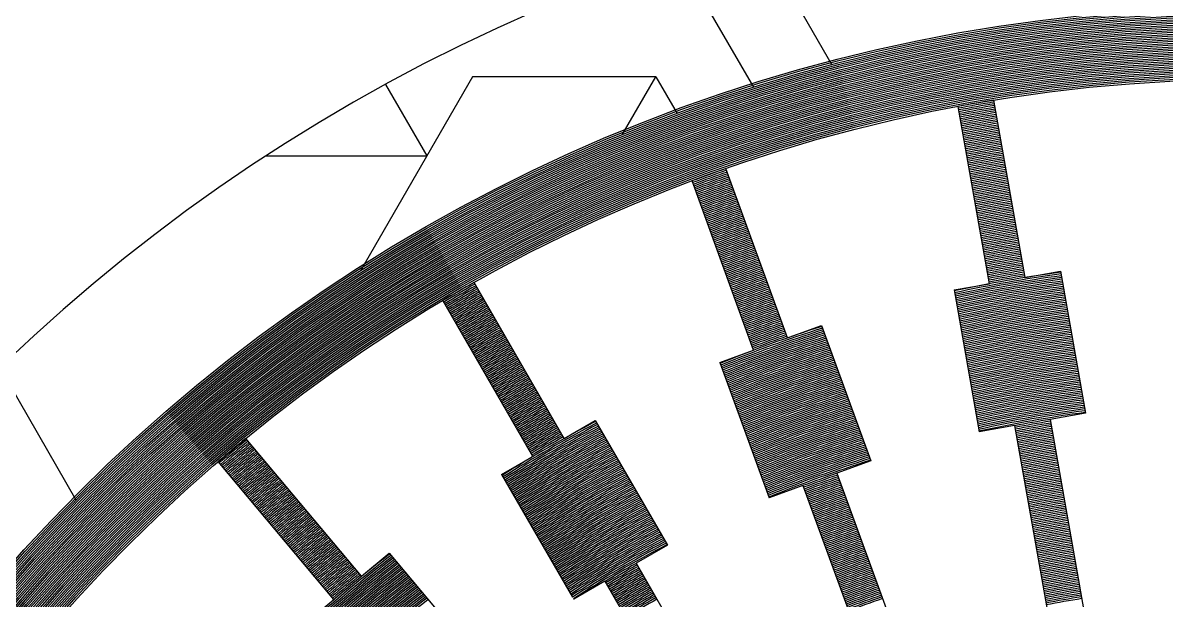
# Model space of a CAD drawing. Header units: millimetres. Extents: x 0 to 2404, y 0 to 1600.
# Drawn here: x 2145.25 to 2176.97, y 1514.26 to 1530.29 of the extents above; entities that cross this region are included whole.
import ezdxf

# ---------------------------------------------------------------- set-up
doc = ezdxf.new("R2010")
doc.units = ezdxf.units.MM

msp = doc.modelspace()

# ---------------------------------------------------------------- linework, layer by layer
at = {"linetype": 'Continuous'}
for p, q in [((2164.08, 1530.994), (2165.519, 1528.501)), ((2166.62, 1530.994), (2167.697, 1529.13)), ((2157.73, 1528.795), (2154.62, 1523.409)), ((2155.313, 1528.582), (2156.46, 1526.595)), ((2162.81, 1528.795), (2157.73, 1528.795)), ((2161.878, 1527.181), (2162.81, 1528.795)), ((2162.81, 1528.795), (2163.399, 1527.775)), ((2151.997, 1526.595), (2156.46, 1526.595)), ((2146.735, 1517.043), (2144.617, 1520.712))]:
    msp.add_line(p, q, dxfattribs=at)
for p, q in [((2172.069, 1523.05), (2171.201, 1527.971)), ((2173.053, 1523.224), (2172.186, 1528.145)), ((2166.464, 1521.548), (2164.755, 1526.244)), ((2165.525, 1521.206), (2163.816, 1525.902)), ((2173.053, 1523.224), (2174.038, 1523.397)), ((2174.038, 1523.397), (2174.733, 1519.458)), ((2160.266, 1518.754), (2157.768, 1523.082)), ((2171.084, 1522.876), (2172.069, 1523.05)), ((2171.084, 1522.876), (2171.778, 1518.937)), ((2159.4, 1518.254), (2156.902, 1522.582)), ((2166.464, 1521.548), (2167.404, 1521.89)), ((2167.404, 1521.89), (2168.772, 1518.132)), ((2164.585, 1520.864), (2165.525, 1521.206)), ((2164.585, 1520.864), (2165.953, 1517.106)), ((2174.733, 1519.458), (2173.748, 1519.284)), ((2160.266, 1518.754), (2161.132, 1519.254)), ((2161.132, 1519.254), (2163.132, 1515.79)), ((2172.763, 1519.111), (2171.778, 1518.937)), ((2172.763, 1519.111), (2173.719, 1513.69)), ((2173.748, 1519.284), (2174.704, 1513.864)), ((2154.648, 1514.927), (2151.436, 1518.755)), ((2158.534, 1517.754), (2159.4, 1518.254)), ((2168.772, 1518.132), (2167.832, 1517.79)), ((2153.882, 1514.284), (2150.669, 1518.112)), ((2158.534, 1517.754), (2160.5, 1514.349)), ((2167.832, 1517.79), (2169.715, 1512.617)), ((2166.893, 1517.448), (2165.953, 1517.106)), ((2166.893, 1517.448), (2168.775, 1512.275)), ((2163.132, 1515.79), (2162.266, 1515.29)), ((2154.648, 1514.927), (2155.414, 1515.569)), ((2155.414, 1515.569), (2157.985, 1512.505)), ((2162.266, 1515.29), (2165.769, 1509.224)), ((2161.4, 1514.79), (2160.534, 1514.29)), ((2161.4, 1514.79), (2164.903, 1508.724)), ((2153.116, 1513.641), (2153.882, 1514.284)), ((2160.525, 1514.306), (2160.534, 1514.29))]:
    msp.add_line(p, q)
for radius in [46, 45.95, 45.9, 45.85, 45.8, 45.75, 45.7, 45.65, 45.6, 45.55, 45.5, 45.45, 45.4, 45.35, 45.3, 45.25, 45.2, 45.15, 45.1, 45.05, 45, 44.95, 44.9, 44.85, 44.8, 44.75, 44.7, 44.65, 44.6, 44.55, 44.5, 44.45, 44.4, 44.35, 44.3, 44.25, 44.2, 44.15, 44.1, 44.05, 44]:
    msp.add_circle((2179.333, 1484.729), radius)
for radius, start, end in [(50, 108.2151, 71.6513), (44, 99.3467, 100.6533), (43.95, 99.3467, 100.6533), (43.9, 99.3467, 100.6533), (43.85, 99.3467, 100.6533), (43.8, 99.3459, 100.6541), (43.75, 99.3452, 100.6548), (43.7, 99.3437, 100.6563), (43.65, 99.3437, 100.6563), (43.6, 99.3429, 100.6571), (43.55, 99.3422, 100.6578), (43.5, 99.3414, 100.6586), (43.45, 99.3407, 100.6593), (43.4, 99.3399, 100.6601), (43.35, 99.3391, 100.6609), (43.3, 99.3384, 100.6616), (43.25, 99.3376, 100.6624), (43.2, 99.3368, 100.6632), (43.15, 99.3361, 100.6639), (43.1, 99.3353, 100.6647), (43.05, 99.3345, 100.6655), (43, 99.3338, 100.6662), (42.95, 99.333, 100.667), (42.9, 99.3322, 100.6678), (42.85, 99.3314, 100.6686), (42.8, 99.3306, 100.6694), (42.75, 99.3299, 100.6701), (42.7, 99.3291, 100.6709), (42.65, 99.3283, 100.6717), (42.6, 99.3275, 100.6725), (42.55, 99.3267, 100.6733), (42.5, 99.3259, 100.6741), (42.45, 99.3251, 100.6749), (42.4, 99.3243, 100.6757), (42.35, 99.3235, 100.6765), (42.3, 99.3227, 100.6773), (42.25, 99.3219, 100.6781), (42.2, 99.3211, 100.6789), (44, 109.3467, 110.6533), (43.95, 109.3467, 110.6533), (43.9, 109.3467, 110.6533), (43.85, 109.3467, 110.6533), (43.8, 109.3459, 110.6541), (42.15, 99.3203, 100.6797), (42.1, 99.3195, 100.6805), (42.05, 99.3187, 100.6813), (42, 99.3179, 100.6821), (41.95, 99.3171, 100.6829), (41.9, 99.3163, 100.6837), (43.75, 109.3452, 110.6548), (43.7, 109.3437, 110.6563), (43.65, 109.3437, 110.6563), (43.6, 109.3429, 110.6571), (43.55, 109.3422, 110.6578), (43.5, 109.3414, 110.6586), (43.45, 109.3407, 110.6593), (41.85, 99.3154, 100.6846), (41.8, 99.3146, 100.6854), (41.75, 99.3138, 100.6862), (41.7, 99.313, 100.687), (41.65, 99.3122, 100.6878), (41.6, 99.3113, 100.6887), (41.55, 99.3105, 100.6895), (43.4, 109.3399, 110.6601), (43.35, 109.3391, 110.6609), (43.3, 109.3384, 110.6616), (43.25, 109.3376, 110.6624), (43.2, 109.3368, 110.6632), (43.15, 109.3361, 110.6639), (41.5, 99.3097, 100.6903), (41.45, 99.3088, 100.6912), (41.4, 99.308, 100.692), (41.35, 99.3072, 100.6928), (41.3, 99.3063, 100.6937), (41.25, 99.3055, 100.6945), (43.1, 109.3353, 110.6647), (43.05, 109.3345, 110.6655), (43, 109.3338, 110.6662), (42.95, 109.333, 110.667), (42.9, 109.3322, 110.6678), (42.85, 109.3314, 110.6686), (42.8, 109.3306, 110.6694), (41.2, 99.3046, 100.6954), (41.15, 99.3038, 100.6962), (41.1, 99.303, 100.697), (41.05, 99.3021, 100.6979), (41, 99.3013, 100.6987), (40.95, 99.3004, 100.6996), (40.9, 99.2995, 100.7005), (42.75, 109.3299, 110.6701), (42.7, 109.3291, 110.6709), (42.65, 109.3283, 110.6717), (42.6, 109.3275, 110.6725), (42.55, 109.3267, 110.6733), (42.5, 109.3259, 110.6741), (42.45, 109.3251, 110.6749), (40.85, 99.2987, 100.7013), (40.8, 99.2978, 100.7022), (40.75, 99.297, 100.703), (40.7, 99.2961, 100.7039), (40.65, 99.2952, 100.7048), (40.6, 99.2944, 100.7056), (42.4, 109.3243, 110.6757), (42.35, 109.3235, 110.6765), (42.3, 109.3227, 110.6773), (42.25, 109.3219, 110.6781), (42.2, 109.3211, 110.6789), (42.15, 109.3203, 110.6797), (42.1, 109.3195, 110.6805), (40.55, 99.2935, 100.7065), (40.5, 99.2926, 100.7074), (40.45, 99.2918, 100.7082), (40.4, 99.2909, 100.7091), (40.35, 99.29, 100.71), (40.3, 99.2891, 100.7109), (42.05, 109.3187, 110.6813), (42, 109.3179, 110.6821), (41.95, 109.3171, 110.6829), (41.9, 109.3163, 110.6837), (41.85, 109.3154, 110.6846), (41.8, 109.3146, 110.6854), (40.25, 99.2882, 100.7118), (40.2, 99.2873, 100.7127), (40.15, 99.2865, 100.7135), (40.1, 99.2856, 100.7144), (40.05, 99.2847, 100.7153), (40, 99.2838, 100.7162), (39.95, 99.2829, 100.7171), (41.75, 109.3138, 110.6862), (41.7, 109.313, 110.687), (41.65, 109.3122, 110.6878), (41.6, 109.3113, 110.6887), (41.55, 109.3105, 110.6895), (41.5, 109.3097, 110.6903), (41.45, 109.3088, 110.6912), (39.9, 99.282, 100.718), (39.85, 99.2811, 100.7189), (39.8, 99.2802, 100.7198), (39.75, 99.2793, 100.7207), (39.7, 99.2784, 100.7216), (39.65, 99.2775, 100.7225), (41.4, 109.308, 110.692), (41.35, 109.3072, 110.6928), (41.3, 109.3063, 110.6937), (41.25, 109.3055, 110.6945), (41.2, 109.3046, 110.6954), (41.15, 109.3038, 110.6962), (41.1, 109.303, 110.697), (39.6, 99.2765, 100.7235), (39.55, 99.2756, 100.7244), (39.5, 99.2747, 100.7253), (39.45, 99.2738, 100.7262), (39.4, 99.2729, 100.7271), (39.35, 99.272, 100.728), (39.3, 99.271, 100.729), (41.05, 109.3021, 110.6979), (41, 109.3013, 110.6987), (40.95, 109.3004, 110.6996), (40.9, 109.2995, 110.7005), (40.85, 109.2987, 110.7013), (40.8, 109.2978, 110.7022), (40.75, 109.297, 110.703), (39, 97.7958, 102.2042), (38.95, 97.7929, 102.2071), (38.9, 97.7901, 102.2099), (38.85, 97.7873, 102.2127), (39.25, 99.2701, 100.7299), (39.2, 99.2692, 100.7308), (39.15, 99.2682, 100.7318), (39.1, 99.2673, 100.7327), (39.05, 99.2664, 100.7336), (44, 119.3474, 120.6518), (43.95, 119.3474, 120.6518), (43.9, 119.3474, 120.6526), (43.85, 119.3452, 120.6548), (43.8, 119.3452, 120.6548), (40.7, 109.2961, 110.7039), (40.65, 109.2952, 110.7048), (40.6, 109.2944, 110.7056), (40.55, 109.2935, 110.7065), (40.5, 109.2926, 110.7074), (40.45, 109.2918, 110.7082), (38.8, 97.7844, 102.2156), (38.75, 97.7815, 102.2185), (38.7, 97.7787, 102.2213), (38.65, 97.7758, 102.2242), (38.6, 97.7729, 102.2271), (38.55, 97.77, 102.23), (38.5, 97.7671, 102.2329), (43.75, 119.3452, 120.6548), (43.7, 119.3444, 120.6556), (43.65, 119.3414, 120.6586), (43.6, 119.3414, 120.6586), (43.55, 119.3414, 120.6586), (43.5, 119.3414, 120.6586), (43.45, 119.3376, 120.6624), (43.4, 119.3376, 120.6624), (40.4, 109.2909, 110.7091), (40.35, 109.29, 110.71), (40.3, 109.2891, 110.7109), (40.25, 109.2882, 110.7118), (40.2, 109.2873, 110.7127), (40.15, 109.2865, 110.7135), (40.1, 109.2856, 110.7144), (38.45, 97.7642, 102.2358), (38.4, 97.7613, 102.2387), (38.35, 97.7584, 102.2416), (38.3, 97.7555, 102.2445), (38.25, 97.7525, 102.2475), (38.2, 97.7496, 102.2504), (43.35, 119.3376, 120.6624), (43.3, 119.3376, 120.6624), (43.25, 119.3376, 120.6624), (43.2, 119.3368, 120.6632), (43.15, 119.3361, 120.6639), (43.1, 119.3353, 120.6647), (43.05, 119.3345, 120.6655), (40.05, 109.2847, 110.7153), (40, 109.2838, 110.7162), (39.95, 109.2829, 110.7171), (39.9, 109.282, 110.718), (39.85, 109.2811, 110.7189), (39.8, 109.2802, 110.7198), (39.75, 109.2793, 110.7207), (38.15, 97.7466, 102.2534), (38.1, 97.7437, 102.2563), (38.05, 97.7407, 102.2593), (38, 97.7377, 102.2623), (37.95, 97.7348, 102.2652), (37.9, 97.7318, 102.2682), (37.85, 97.7288, 102.2712), (43, 119.3338, 120.6662), (42.95, 119.333, 120.667), (42.9, 119.3322, 120.6678), (42.85, 119.3314, 120.6686), (42.8, 119.3306, 120.6694), (42.75, 119.3299, 120.6701), (42.7, 119.3291, 120.6709), (39.7, 109.2784, 110.7216), (39.65, 109.2775, 110.7225), (39.6, 109.2765, 110.7235), (39.55, 109.2756, 110.7244), (39.5, 109.2747, 110.7253), (39.45, 109.2738, 110.7262), (39.4, 109.2729, 110.7271), (37.8, 97.7258, 102.2742), (37.75, 97.7227, 102.2773), (37.7, 97.7197, 102.2803), (37.65, 97.7167, 102.2833), (37.6, 97.7137, 102.2863), (37.55, 97.7106, 102.2894), (42.65, 119.3283, 120.6717), (42.6, 119.3275, 120.6725), (42.55, 119.3267, 120.6733), (42.5, 119.3259, 120.6741), (42.45, 119.3251, 120.6749), (42.4, 119.3243, 120.6757), (42.35, 119.3235, 120.6765), (42.3, 119.3227, 120.6773), (39, 107.7958, 112.2042), (38.95, 107.7929, 112.2071), (38.9, 107.7901, 112.2099), (38.85, 107.7873, 112.2127), (38.8, 107.7844, 112.2156), (38.75, 107.7815, 112.2185), (39.35, 109.272, 110.728), (39.3, 109.271, 110.729), (39.25, 109.2701, 110.7299), (39.2, 109.2692, 110.7308), (39.15, 109.2682, 110.7318), (39.1, 109.2673, 110.7327), (37.5, 97.7076, 102.2924), (37.45, 97.7045, 102.2955), (37.4, 97.7014, 102.2986), (37.35, 97.6983, 102.3017), (37.3, 97.6953, 102.3047), (37.25, 97.6922, 102.3078), (42.25, 119.3219, 120.6781), (42.2, 119.3211, 120.6789), (42.15, 119.3203, 120.6797), (42.1, 119.3195, 120.6805), (42.05, 119.3187, 120.6813), (42, 119.3179, 120.6821), (41.95, 119.3171, 120.6829), (38.7, 107.7787, 112.2213), (38.65, 107.7758, 112.2242), (38.6, 107.7729, 112.2271), (38.55, 107.77, 112.23), (38.5, 107.7671, 112.2329), (38.45, 107.7642, 112.2358), (38.4, 107.7613, 112.2387), (39.05, 109.2664, 110.7336), (37.2, 97.6891, 102.3109), (37.15, 97.6859, 102.3141), (37.1, 97.6828, 102.3172), (37.05, 97.6797, 102.3203), (37, 97.6766, 102.3234), (36.95, 97.6734, 102.3266), (36.9, 97.6703, 102.3297), (41.9, 119.3163, 120.6837), (41.85, 119.3154, 120.6846), (41.8, 119.3146, 120.6854), (41.75, 119.3138, 120.6862), (41.7, 119.313, 120.687), (41.65, 119.3122, 120.6878), (41.6, 119.3113, 120.6887), (38.35, 107.7584, 112.2416), (38.3, 107.7555, 112.2445), (38.25, 107.7525, 112.2475), (38.2, 107.7496, 112.2504), (38.15, 107.7466, 112.2534), (38.1, 107.7437, 112.2563), (38.05, 107.7407, 112.2593), (36.85, 97.6671, 102.3329), (36.8, 97.6639, 102.3361), (36.75, 97.6607, 102.3393), (36.7, 97.6576, 102.3424), (36.65, 97.6544, 102.3456), (36.6, 97.6512, 102.3488), (41.55, 119.3105, 120.6895), (41.5, 119.3097, 120.6903), (41.45, 119.3088, 120.6912), (41.4, 119.308, 120.692), (41.35, 119.3072, 120.6928), (41.3, 119.3063, 120.6937), (41.25, 119.3055, 120.6945), (41.2, 119.3046, 120.6954), (38, 107.7377, 112.2623), (37.95, 107.7348, 112.2652), (37.9, 107.7318, 112.2682), (37.85, 107.7288, 112.2712), (37.8, 107.7258, 112.2742), (37.75, 107.7227, 112.2773), (36.55, 97.6479, 102.3521), (36.5, 97.6447, 102.3553), (36.45, 97.6415, 102.3585), (36.4, 97.6382, 102.3618), (36.35, 97.635, 102.365), (36.3, 97.6317, 102.3683), (36.25, 97.6285, 102.3715), (41.15, 119.3038, 120.6962), (41.1, 119.303, 120.697), (41.05, 119.3021, 120.6979), (41, 119.3013, 120.6987), (40.95, 119.3004, 120.6996), (40.9, 119.2995, 120.7005), (40.85, 119.2987, 120.7013), (37.7, 107.7197, 112.2803), (37.65, 107.7167, 112.2833), (37.6, 107.7137, 112.2863), (37.55, 107.7106, 112.2894), (37.5, 107.7076, 112.2924), (37.45, 107.7045, 112.2955), (37.4, 107.7014, 112.2986), (36.2, 97.6252, 102.3748), (36.15, 97.6219, 102.3781), (36.1, 97.6186, 102.3814), (36.05, 97.6153, 102.3847), (36, 97.612, 102.388), (35.95, 97.6087, 102.3913), (40.8, 119.2978, 120.7022), (40.75, 119.297, 120.703), (40.7, 119.2961, 120.7039), (40.65, 119.2952, 120.7048), (40.6, 119.2944, 120.7056), (40.55, 119.2935, 120.7065), (40.5, 119.2926, 120.7074), (37.35, 107.6983, 112.3017), (37.3, 107.6953, 112.3047), (37.25, 107.6922, 112.3078), (37.2, 107.6891, 112.3109), (37.15, 107.6859, 112.3141), (37.1, 107.6828, 112.3172), (37.05, 107.6797, 112.3203), (35.9, 97.6053, 102.3947), (35.85, 97.602, 102.398), (35.8, 97.5986, 102.4014), (35.75, 97.5953, 102.4047), (35.7, 97.5919, 102.4081), (35.65, 97.5885, 102.4115), (35.6, 97.5851, 102.4149), (40.45, 119.2918, 120.7082), (40.4, 119.2909, 120.7091), (40.35, 119.29, 120.71), (40.3, 119.2891, 120.7109), (40.25, 119.2882, 120.7118), (40.2, 119.2873, 120.7127), (40.15, 119.2865, 120.7135), (40.1, 119.2856, 120.7144), (37, 107.6766, 112.3234), (36.95, 107.6734, 112.3266), (36.9, 107.6703, 112.3297), (36.85, 107.6671, 112.3329), (36.8, 107.6639, 112.3361), (36.75, 107.6607, 112.3393), (36.7, 107.6576, 112.3424), (35.55, 97.5817, 102.4183), (35.5, 97.5783, 102.4217), (35.45, 97.5749, 102.4251), (35.4, 97.5715, 102.4285), (35.35, 97.568, 102.432), (35.3, 97.5646, 102.4354), (40.05, 119.2847, 120.7153), (40, 119.2838, 120.7162), (39.95, 119.2829, 120.7171), (39.9, 119.282, 120.718), (39.85, 119.2811, 120.7189), (39.8, 119.2802, 120.7198), (39.75, 119.2793, 120.7207), (36.65, 107.6544, 112.3456), (36.6, 107.6512, 112.3488), (36.55, 107.6479, 112.3521), (36.5, 107.6447, 112.3553), (36.45, 107.6415, 112.3585), (36.4, 107.6382, 112.3618), (35.25, 97.5611, 102.4389), (35.2, 97.5577, 102.4423), (35.15, 97.5542, 102.4458), (35.1, 97.5507, 102.4493), (35.05, 97.5472, 102.4528), (39, 117.7958, 122.2042), (38.95, 117.7929, 122.2071), (38.9, 117.7901, 122.2099), (38.85, 117.7873, 122.2127), (39.7, 119.2784, 120.7216), (39.65, 119.2775, 120.7225), (39.6, 119.2765, 120.7235), (39.55, 119.2756, 120.7244), (39.5, 119.2747, 120.7253), (39.45, 119.2738, 120.7262), (39.4, 119.2729, 120.7271), (36.35, 107.635, 112.365), (36.3, 107.6317, 112.3683), (36.25, 107.6285, 112.3715), (36.2, 107.6252, 112.3748), (36.15, 107.6219, 112.3781), (36.1, 107.6186, 112.3814), (36.05, 107.6153, 112.3847), (35, 99.1815, 100.8185), (34.95, 99.1803, 100.8197), (34.9, 99.1791, 100.8209), (34.85, 99.1779, 100.8221), (34.8, 99.1768, 100.8232), (44, 129.3467, 130.6533), (38.8, 117.7844, 122.2156), (38.75, 117.7815, 122.2185), (38.7, 117.7787, 122.2213), (38.65, 117.7758, 122.2242), (38.6, 117.7729, 122.2271), (38.55, 117.77, 122.23), (38.5, 117.7671, 122.2329), (38.45, 117.7642, 122.2358), (39.35, 119.272, 120.728), (39.3, 119.271, 120.729), (39.25, 119.2701, 120.7299), (39.2, 119.2692, 120.7308), (39.15, 119.2682, 120.7318), (39.1, 119.2673, 120.7327), (39.05, 119.2664, 120.7336), (36, 107.612, 112.388), (35.95, 107.6087, 112.3913), (35.9, 107.6053, 112.3947), (35.85, 107.602, 112.398), (35.8, 107.5986, 112.4014), (35.75, 107.5953, 112.4047), (35.7, 107.5919, 112.4081), (34.75, 99.1756, 100.8244), (34.7, 99.1744, 100.8256), (34.65, 99.1732, 100.8268), (34.6, 99.172, 100.828), (34.55, 99.1708, 100.8292), (34.5, 99.1696, 100.8304), (43.95, 129.3467, 130.6533), (43.9, 129.3467, 130.6533), (43.85, 129.3467, 130.6533), (43.8, 129.3459, 130.6541), (43.75, 129.3452, 130.6548), (43.7, 129.3437, 130.6563), (43.65, 129.3437, 130.6563), (43.6, 129.3429, 130.6571), (38.4, 117.7613, 122.2387), (38.35, 117.7584, 122.2416), (38.3, 117.7555, 122.2445), (38.25, 117.7525, 122.2475), (38.2, 117.7496, 122.2504), (38.15, 117.7466, 122.2534), (38.1, 117.7437, 122.2563), (35.65, 107.5885, 112.4115), (35.6, 107.5851, 112.4149), (35.55, 107.5817, 112.4183), (35.5, 107.5783, 112.4217), (35.45, 107.5749, 112.4251), (35.4, 107.5715, 112.4285), (35.35, 107.568, 112.432), (34.45, 99.1684, 100.8316), (34.4, 99.1672, 100.8328), (34.35, 99.166, 100.834), (34.3, 99.1648, 100.8352), (34.25, 99.1635, 100.8365), (34.2, 99.1623, 100.8377), (34.15, 99.1611, 100.8389), (43.55, 129.3422, 130.6578), (43.5, 129.3414, 130.6586), (43.45, 129.3407, 130.6593), (43.4, 129.3399, 130.6601), (43.35, 129.3391, 130.6609), (43.3, 129.3384, 130.6616), (43.25, 129.3376, 130.6624), (43.2, 129.3368, 130.6632), (38.05, 117.7407, 122.2593), (38, 117.7377, 122.2623), (37.95, 117.7348, 122.2652), (37.9, 117.7318, 122.2682), (37.85, 117.7288, 122.2712), (37.8, 117.7258, 122.2742), (37.75, 117.7227, 122.2773), (35.3, 107.5646, 112.4354), (35.25, 107.5611, 112.4389), (35.2, 107.5577, 112.4423), (35.15, 107.5542, 112.4458), (35.1, 107.5507, 112.4493), (35.05, 107.5472, 112.4528), (34.1, 99.1599, 100.8401), (34.05, 99.1586, 100.8414), (34, 99.1574, 100.8426), (33.95, 99.1561, 100.8439), (33.9, 99.1549, 100.8451), (33.85, 99.1537, 100.8463), (43.15, 129.3361, 130.6639), (43.1, 129.3353, 130.6647), (43.05, 129.3345, 130.6655), (43, 129.3338, 130.6662), (42.95, 129.333, 130.667), (42.9, 129.3322, 130.6678), (42.85, 129.3314, 130.6686), (42.8, 129.3306, 130.6694), (42.75, 129.3299, 130.6701), (37.7, 117.7197, 122.2803), (37.65, 117.7167, 122.2833), (37.6, 117.7137, 122.2863), (37.55, 117.7106, 122.2894), (37.5, 117.7076, 122.2924), (37.45, 117.7045, 122.2955), (37.4, 117.7014, 122.2986), (37.35, 117.6983, 122.3017), (33.8, 99.1524, 100.8476), (33.75, 99.1511, 100.8489), (33.7, 99.1499, 100.8501), (33.65, 99.1486, 100.8514), (33.6, 99.1474, 100.8526), (33.55, 99.1461, 100.8539), (33.5, 99.1448, 100.8552), (42.7, 129.3291, 130.6709), (42.65, 129.3283, 130.6717), (42.6, 129.3275, 130.6725), (42.55, 129.3267, 130.6733), (42.5, 129.3259, 130.6741), (42.45, 129.3251, 130.6749), (42.4, 129.3243, 130.6757), (42.35, 129.3235, 130.6765), (37.3, 117.6953, 122.3047), (37.25, 117.6922, 122.3078), (37.2, 117.6891, 122.3109), (37.15, 117.6859, 122.3141), (37.1, 117.6828, 122.3172), (37.05, 117.6797, 122.3203), (37, 117.6766, 122.3234), (35, 109.1803, 110.8197), (34.95, 109.1803, 110.8197), (34.9, 109.1791, 110.8209), (34.85, 109.1779, 110.8221), (34.8, 109.1768, 110.8232), (34.75, 109.1756, 110.8244), (34.7, 109.1744, 110.8256), (33.45, 99.1435, 100.8565), (33.4, 99.1422, 100.8578), (33.35, 99.141, 100.859), (33.3, 99.1397, 100.8603), (33.25, 99.1384, 100.8616), (33.2, 99.1371, 100.8629), (42.3, 129.3227, 130.6773), (42.25, 129.3219, 130.6781), (42.2, 129.3211, 130.6789), (42.15, 129.3203, 130.6797), (42.1, 129.3195, 130.6805), (42.05, 129.3187, 130.6813), (42, 129.3179, 130.6821), (41.95, 129.3171, 130.6829), (36.95, 117.6734, 122.3266), (36.9, 117.6703, 122.3297), (36.85, 117.6671, 122.3329), (36.8, 117.6639, 122.3361), (36.75, 117.6607, 122.3393), (36.7, 117.6576, 122.3424), (36.65, 117.6544, 122.3456), (34.65, 109.1732, 110.8268), (34.6, 109.172, 110.828), (34.55, 109.1708, 110.8292), (34.5, 109.1696, 110.8304), (34.45, 109.1684, 110.8316), (34.4, 109.1672, 110.8328), (34.35, 109.166, 110.834), (33.15, 99.1358, 100.8642), (33.1, 99.1345, 100.8655), (33.05, 99.1332, 100.8668), (33, 99.1318, 100.8682), (32.95, 99.1305, 100.8695), (32.9, 99.1292, 100.8708), (32.85, 99.1279, 100.8721), (41.9, 129.3163, 130.6837), (41.85, 129.3154, 130.6846), (41.8, 129.3146, 130.6854), (41.75, 129.3138, 130.6862), (41.7, 129.313, 130.687), (41.65, 129.3122, 130.6878), (41.6, 129.3113, 130.6887), (41.55, 129.3105, 130.6895), (36.6, 117.6512, 122.3488), (36.55, 117.6479, 122.3521), (36.5, 117.6447, 122.3553), (36.45, 117.6415, 122.3585), (36.4, 117.6382, 122.3618), (36.35, 117.635, 122.365), (36.3, 117.6317, 122.3683), (36.25, 117.6285, 122.3715), (34.3, 109.1648, 110.8352), (34.25, 109.1635, 110.8365), (34.2, 109.1623, 110.8377), (34.15, 109.1611, 110.8389), (34.1, 109.1599, 110.8401), (34.05, 109.1586, 110.8414), (34, 109.1574, 110.8426), (32.8, 99.1266, 100.8734), (32.75, 99.1252, 100.8748), (32.7, 99.1239, 100.8761), (32.65, 99.1225, 100.8775), (32.6, 99.1212, 100.8788), (32.55, 99.1198, 100.8802), (41.5, 129.3097, 130.6903), (41.45, 129.3088, 130.6912), (41.4, 129.308, 130.692), (41.35, 129.3072, 130.6928), (41.3, 129.3063, 130.6937), (41.25, 129.3055, 130.6945), (41.2, 129.3046, 130.6954), (41.15, 129.3038, 130.6962), (41.1, 129.303, 130.697), (36.2, 117.6252, 122.3748), (36.15, 117.6219, 122.3781), (36.1, 117.6186, 122.3814), (36.05, 117.6153, 122.3847), (36, 117.612, 122.388), (35.95, 117.6087, 122.3913), (35.9, 117.6053, 122.3947), (33.95, 109.1561, 110.8439), (33.9, 109.1549, 110.8451), (33.85, 109.1537, 110.8463), (33.8, 109.1524, 110.8476), (33.75, 109.1511, 110.8489), (33.7, 109.1499, 110.8501), (32.5, 99.1185, 100.8815), (32.45, 99.1171, 100.8829), (32.4, 99.1158, 100.8842), (32.35, 99.1144, 100.8856), (32.3, 99.113, 100.887), (32.25, 99.1117, 100.8883), (41.05, 129.3021, 130.6979), (41, 129.3013, 130.6987), (40.95, 129.3004, 130.6996), (40.9, 129.2995, 130.7005), (40.85, 129.2987, 130.7013), (40.8, 129.2978, 130.7022), (40.75, 129.297, 130.703), (40.7, 129.2961, 130.7039), (35.85, 117.602, 122.398), (35.8, 117.5986, 122.4014), (35.75, 117.5953, 122.4047), (35.7, 117.5919, 122.4081), (35.65, 117.5885, 122.4115), (35.6, 117.5851, 122.4149), (35.55, 117.5817, 122.4183), (33.65, 109.1486, 110.8514), (33.6, 109.1474, 110.8526), (33.55, 109.1461, 110.8539), (33.5, 109.1448, 110.8552), (33.45, 109.1435, 110.8565), (33.4, 109.1422, 110.8578), (33.35, 109.141, 110.859), (32.2, 99.1103, 100.8897), (32.15, 99.1089, 100.8911), (32.1, 99.1075, 100.8925), (32.05, 99.1061, 100.8939), (32, 99.1047, 100.8953), (31.95, 99.1033, 100.8967), (31.9, 99.1019, 100.8981), (40.65, 129.2952, 130.7048), (40.6, 129.2944, 130.7056), (40.55, 129.2935, 130.7065), (40.5, 129.2926, 130.7074), (40.45, 129.2918, 130.7082), (40.4, 129.2909, 130.7091), (40.35, 129.29, 130.71), (40.3, 129.2891, 130.7109), (35.5, 117.5783, 122.4217), (35.45, 117.5749, 122.4251), (35.4, 117.5715, 122.4285), (35.35, 117.568, 122.432), (35.3, 117.5646, 122.4354), (35.25, 117.5611, 122.4389), (35.2, 117.5577, 122.4423), (33.3, 109.1397, 110.8603), (33.25, 109.1384, 110.8616), (33.2, 109.1371, 110.8629), (33.15, 109.1358, 110.8642), (33.1, 109.1345, 110.8655), (33.05, 109.1332, 110.8668), (33, 109.1318, 110.8682), (31.85, 99.1005, 100.8995), (31.8, 99.0991, 100.9009), (31.75, 99.0977, 100.9023), (31.7, 99.0962, 100.9038), (31.65, 99.0948, 100.9052), (31.6, 99.0934, 100.9066), (40.25, 129.2882, 130.7118), (40.2, 129.2873, 130.7127), (40.15, 129.2865, 130.7135), (40.1, 129.2856, 130.7144), (40.05, 129.2847, 130.7153), (40, 129.2838, 130.7162), (39.95, 129.2829, 130.7171), (39.9, 129.282, 130.718), (35.15, 117.5542, 122.4458), (35.1, 117.5507, 122.4493), (35.05, 117.5472, 122.4528), (32.95, 109.1305, 110.8695), (32.9, 109.1292, 110.8708), (32.85, 109.1279, 110.8721), (32.8, 109.1266, 110.8734), (32.75, 109.1252, 110.8748), (32.7, 109.1239, 110.8761), (32.65, 109.1225, 110.8775), (31.55, 99.0919, 100.9081), (31.5, 99.0905, 100.9095), (31.45, 99.0891, 100.9109), (31.4, 99.0876, 100.9124), (31.35, 99.0862, 100.9138), (31.3, 99.0847, 100.9153), (31.25, 99.0832, 100.9168), (39, 127.7958, 132.2042), (38.95, 127.7929, 132.2071), (38.9, 127.7901, 132.2099), (38.85, 127.7873, 132.2127), (38.8, 127.7844, 132.2156), (38.75, 127.7815, 132.2185), (38.7, 127.7787, 132.2213), (39.85, 129.2811, 130.7189), (38.65, 127.7758, 132.2242), (39.8, 129.2802, 130.7198), (39.75, 129.2793, 130.7207), (39.7, 129.2784, 130.7216), (39.65, 129.2775, 130.7225), (39.6, 129.2765, 130.7235), (39.55, 129.2756, 130.7244), (39.5, 129.2747, 130.7253), (39.45, 129.2738, 130.7262), (35, 119.1815, 120.8185), (32.6, 109.1212, 110.8788), (32.55, 109.1198, 110.8802), (32.5, 109.1185, 110.8815), (32.45, 109.1171, 110.8829), (32.4, 109.1158, 110.8842), (32.35, 109.1144, 110.8856), (31.2, 99.0818, 100.9182), (31.15, 99.0803, 100.9197), (31.1, 99.0788, 100.9212), (31.05, 99.0773, 100.9227), (31, 99.0758, 100.9242), (30.95, 99.0743, 100.9257), (38.6, 127.7729, 132.2271), (38.55, 127.77, 132.23), (38.5, 127.7671, 132.2329), (38.45, 127.7642, 132.2358), (38.4, 127.7613, 132.2387), (38.35, 127.7584, 132.2416), (38.3, 127.7555, 132.2445), (38.25, 127.7525, 132.2475), (39.4, 129.2729, 130.7271), (39.35, 129.272, 130.728), (39.3, 129.271, 130.729), (39.25, 129.2701, 130.7299), (39.2, 129.2692, 130.7308), (39.15, 129.2682, 130.7318), (39.1, 129.2673, 130.7327), (39.05, 129.2664, 130.7336), (34.95, 119.1803, 120.8197), (34.9, 119.1791, 120.8209), (34.85, 119.1779, 120.8221), (34.8, 119.1768, 120.8232), (34.75, 119.1756, 120.8244), (34.7, 119.1744, 120.8256), (34.65, 119.1732, 120.8268), (32.3, 109.113, 110.887), (32.25, 109.1117, 110.8883), (32.2, 109.1103, 110.8897), (32.15, 109.1089, 110.8911), (32.1, 109.1075, 110.8925), (32.05, 109.1061, 110.8939), (32, 109.1047, 110.8953), (30.9, 99.0728, 100.9272), (30.85, 99.0713, 100.9287), (30.8, 99.0698, 100.9302), (30.75, 99.0683, 100.9317), (30.7, 99.0668, 100.9332), (30.65, 99.0653, 100.9347), (30.6, 99.0638, 100.9362), (38.2, 127.7496, 132.2504), (38.15, 127.7466, 132.2534), (38.1, 127.7437, 132.2563), (38.05, 127.7407, 132.2593), (38, 127.7377, 132.2623), (37.95, 127.7348, 132.2652), (37.9, 127.7318, 132.2682), (37.85, 127.7288, 132.2712), (37.8, 127.7258, 132.2742), (34.6, 119.172, 120.828), (34.55, 119.1708, 120.8292), (34.5, 119.1696, 120.8304), (34.45, 119.1684, 120.8316), (34.4, 119.1672, 120.8328), (34.35, 119.166, 120.834), (34.3, 119.1648, 120.8352), (34.25, 119.1635, 120.8365), (31.95, 109.1033, 110.8967), (31.9, 109.1019, 110.8981), (31.85, 109.1005, 110.8995), (31.8, 109.0991, 110.9009), (31.75, 109.0977, 110.9023), (31.7, 109.0962, 110.9038), (31.65, 109.0948, 110.9052), (30.55, 99.0622, 100.9378), (30.5, 99.0607, 100.9393), (30.45, 99.0591, 100.9409), (30.4, 99.0576, 100.9424), (30.35, 99.056, 100.944), (30.3, 99.0545, 100.9455), (37.75, 127.7227, 132.2773), (37.7, 127.7197, 132.2803), (37.65, 127.7167, 132.2833), (37.6, 127.7137, 132.2863), (37.55, 127.7106, 132.2894), (37.5, 127.7076, 132.2924), (37.45, 127.7045, 132.2955), (37.4, 127.7014, 132.2986), (34.2, 119.1623, 120.8377), (34.15, 119.1611, 120.8389), (34.1, 119.1599, 120.8401), (34.05, 119.1586, 120.8414), (34, 119.1574, 120.8426), (33.95, 119.1561, 120.8439), (33.9, 119.1549, 120.8451), (31.6, 109.0934, 110.9066), (31.55, 109.0919, 110.9081), (31.5, 109.0905, 110.9095), (31.45, 109.0891, 110.9109), (31.4, 109.0876, 110.9124), (31.35, 109.0862, 110.9138), (31.3, 109.0847, 110.9153), (30.25, 99.0529, 100.9471), (30.2, 99.0514, 100.9486), (30.15, 99.0498, 100.9502), (30.1, 99.0482, 100.9518), (30.05, 99.0466, 100.9534), (30, 99.045, 100.955), (37.35, 127.6983, 132.3017), (33.85, 119.1537, 120.8463), (29.95, 99.0434, 100.9566)]:
    msp.add_arc((2179.333, 1484.729), radius, start, end)

doc.saveas('drawing.dxf')
